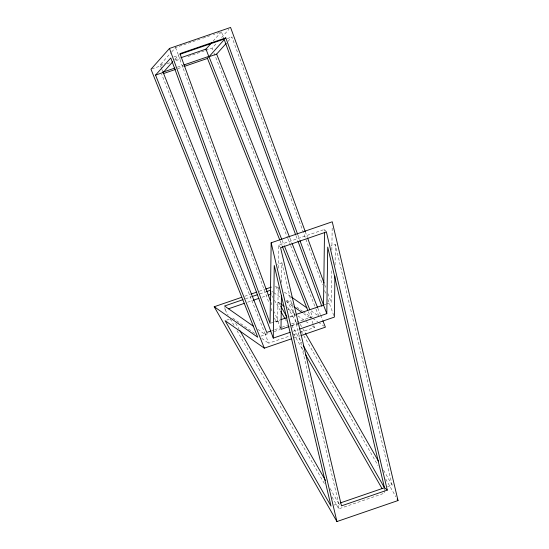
<?xml version="1.0" encoding="UTF-8"?>
<svg xmlns="http://www.w3.org/2000/svg" width="549" height="549" viewBox="0 0 549 549"><rect width="100%" height="100%" fill="white"/><g stroke="black" fill="none" stroke-linecap="round" stroke-linejoin="round"><path stroke-width="0.41" stroke-dasharray="2.75 2.06" d="M278.151 287.628L277.698 320.767L280.69 328.597M278.412 268.09L278.727 245.149L324.541 229.4L326.394 231.959M281.623 282.461L281.891 262.834L277.314 264.412M324.521 231.102L324.541 229.4M326.573 303.968L331.15 302.389L331.61 268.948M331.864 250.083L332.179 226.936M335.068 264.975L335.343 244.463L330.766 246.041M266.286 333.168L265.373 334.616L268.66 343.228L289.563 336.043M161.55 68.508L160.164 64.864L171.171 52.498M171.72 51.88L175.57 47.557L202.101 38.437M175.042 59.168L178.425 55.367L268.941 302.78M213.136 41.079L221.391 31.808L213.348 34.566M205.642 50.433L212.072 48.223L216.56 43.186M221.604 37.524L228.885 29.337M227.931 41.429L231.884 36.996L322.579 284.91M274.527 318.043L275.996 322.057L277.698 320.767L274.459 311.914M202.904 38.162L210.137 35.671M173.848 56.945L178.425 55.367M227.3 38.567L231.884 36.996M160.164 64.864L164.988 63.204M174.63 59.889L180.257 57.954M151.792 68.941L162.236 65.352M167.061 63.691L170.279 62.586M175.906 60.658L180.724 58.997M187.964 56.513L204.839 50.707M177.416 67.177L183.037 65.242M177.725 68.673L183.352 66.738M244.765 296.247L250.392 294.312M259.231 291.272L264.858 289.344M245.444 298.828L251.071 296.892M259.917 293.852L265.538 291.917M224.795 307.577L225.172 309.938L226.785 309.382M247.681 302.197L252.506 300.543M262.154 297.229L266.972 295.568M226.627 320.156L229.681 319.106M279.825 304.544L278.549 302.307L280.079 301.778M270.829 323.128L273.882 322.078M274.644 321.817L280.114 319.937M289.755 316.622L295.383 314.687M323.519 305.018L325.804 304.228M275.996 322.057L280.011 320.678M290.462 317.082L295.287 315.428M271.563 330.786L273.978 329.963M274.781 329.681L281.212 327.472M282.014 327.197L287.642 325.262M291.663 323.883L312.559 316.698L310.343 311.132M260.789 336.187L270.197 332.955M274.212 331.575L279.839 329.64M291.896 325.495L297.524 323.56M291.437 325.79L297.064 323.855M293.365 331.198L298.189 329.544M293.578 334.664L299.205 332.728M300.008 332.454L314.481 327.478L311.489 319.648M294.058 337.937L300.488 335.727M334.087 505.073L338.671 503.502L339.797 504.442M387.546 486.702L392.123 485.131L335.343 244.463M332.028 496.982L338.808 508.854L384.629 493.105L384.568 490.813M278.817 288.211L275.31 285.748L279.132 292.439M284.43 292.143L290.75 296.57M311.105 310.83L318.125 315.75M293.193 304.592L286.187 299.679L295.973 316.814M296.693 307.042L302.3 310.967M303 311.461L312.1 317.837M312.8 318.331L317.706 321.762M318.406 322.256L324.006 326.181M271.748 291.231L273.134 292.198M273.821 292.686L280.745 297.531M286.276 301.408L293.2 306.26M303.576 313.534L310.494 318.379M278.549 302.307L279.935 303.274M288.225 309.08L295.136 313.925M297.894 315.86L309.643 324.088M312.408 326.024L314.481 327.478M257.762 329.276L265.373 334.616L161.646 74.197M232.735 318.056L255.532 334.032M261.749 338.383L268.66 343.228M278.727 245.149L280.573 247.709M300.228 324.26L302.355 327.979M302.78 328.727L305.333 333.195M383.614 470.232L392.123 485.131M287.621 307.303L297.812 325.145M301.209 331.088L303.329 334.808M303.755 335.549L378.062 465.621M385.7 478.996L395.891 496.838M291.739 325.392L301.95 343.269M271.741 295.499L272.867 297.469M274.473 300.276L279.997 309.952M285.528 319.628L286.379 321.117M293.605 333.778L303.817 351.648M235.713 323.272L239.117 329.228M330.162 488.603L338.671 503.502L338.808 508.854M225.172 309.938L228.144 315.133M230.264 318.845L234.505 326.264M237.044 330.718L324.39 483.621M289.899 237.998L291.8 242.775M317.802 308.058L320.335 314.426M320.65 315.222L322.558 319.998M212.072 48.223L212.71 49.815M213.973 52.992L287.463 237.504M287.779 238.3L290.318 244.662M290.634 245.458L315.654 308.284M315.977 309.08L318.825 316.238M282.159 240.38L284.059 245.149M280.107 240.819L282.008 245.595M308.332 311.695L310.871 318.07M221.666 32.535L224.17 39.089M175.57 47.557L178.356 54.838M161.831 69.236L162.943 72.152M305.271 231.644L307.33 237.271M324.685 284.705L325.859 287.923M327.918 293.55L331.15 302.389M324.644 290.545L326.113 294.573M327.883 299.397L334.067 316.306M297.908 235.013L299.672 239.838M295.952 235.617L297.716 240.441M270.932 302.259L272.4 306.28M271 308.401L272.469 312.415M281.891 262.834L338.671 503.502M384.492 487.752L384.547 490.044"/><path stroke-width="0.82" d="M241.546 297.352L214.22 306.747L336.928 521.55L398.018 500.551L332.248 221.789L271.158 242.788L270.06 323.388L169.476 48.449L230.566 27.45L305.271 231.644M290.147 332.303L273.272 338.109L274.253 265.462L331.033 506.123L225.097 320.678L264.316 348.162L291.649 338.767M281.452 295.252L280.985 329.379L289.028 326.614M324.5 232.797L323.519 305.018L326.806 313.63L297.867 323.574M326.806 313.63L327.712 247.091L384.492 487.752L387.299 490.113L341.478 505.855L280.573 247.709L326.394 231.959L387.299 490.113M334.917 276.085L334.362 317.109L299.795 328.988M184.155 66.463L207.467 58.448L208.764 56.403L205.978 49.115L211.482 42.932M169.476 48.449L150.982 69.222L257.735 337.237L214.22 306.747M264.316 348.162L155.559 75.096L170.787 57.995L273.272 338.109M155.559 75.096L163.197 72.475L172.784 61.701M281.843 239.584L209.018 56.725L224.246 39.617L295.657 234.814M209.018 56.725L216.649 54.104L226.243 43.33M297.613 234.21L225.783 37.874L224.17 39.089L179.962 54.289M225.783 37.874L179.962 53.624L270.341 300.646M181.06 57.679L205.978 49.115M162.943 72.152L175.001 68.007M183.846 64.967L208.764 56.403M163.259 73.641L175.316 69.497M251.195 294.038L256.822 292.102M265.661 289.062L271.288 287.134M243.035 299.651L224.548 306.006L253.611 326.374M251.874 296.618L257.502 294.683M266.347 291.643L270.362 290.263L270.993 294.189L268.585 295.019M228.391 308.833L244.47 303.302M253.309 300.269L258.936 298.333M280.916 319.662L286.544 317.727M296.186 314.412L323.519 305.018L299.967 240.647M270.76 331.068L266.745 332.447L163.197 72.475M301.298 335.453L325.413 327.163L322.874 320.794M340.277 502.946L384.492 487.752L303.226 345.499M291.45 297.057L306.891 307.879M293.893 306.747L302.19 312.559M280.628 303.762L284.08 306.177M305.333 333.195L378.508 461.297M397.167 499.068L398.018 500.551M280.676 306.033L287.058 317.198M280.848 311.441L285.103 318.887M305.519 354.627L382.077 488.637M239.968 330.718L325.482 480.416M216.649 54.104L289.577 237.202M292.116 243.571L317.48 307.262M284.375 245.938L309.711 309.54M207.467 58.448L279.784 240.023M282.323 246.391L307.701 310.103M307.625 238.081L324.095 283.099M298.004 241.244L321.81 306.308M271.158 242.788L336.928 521.55"/></g></svg>
